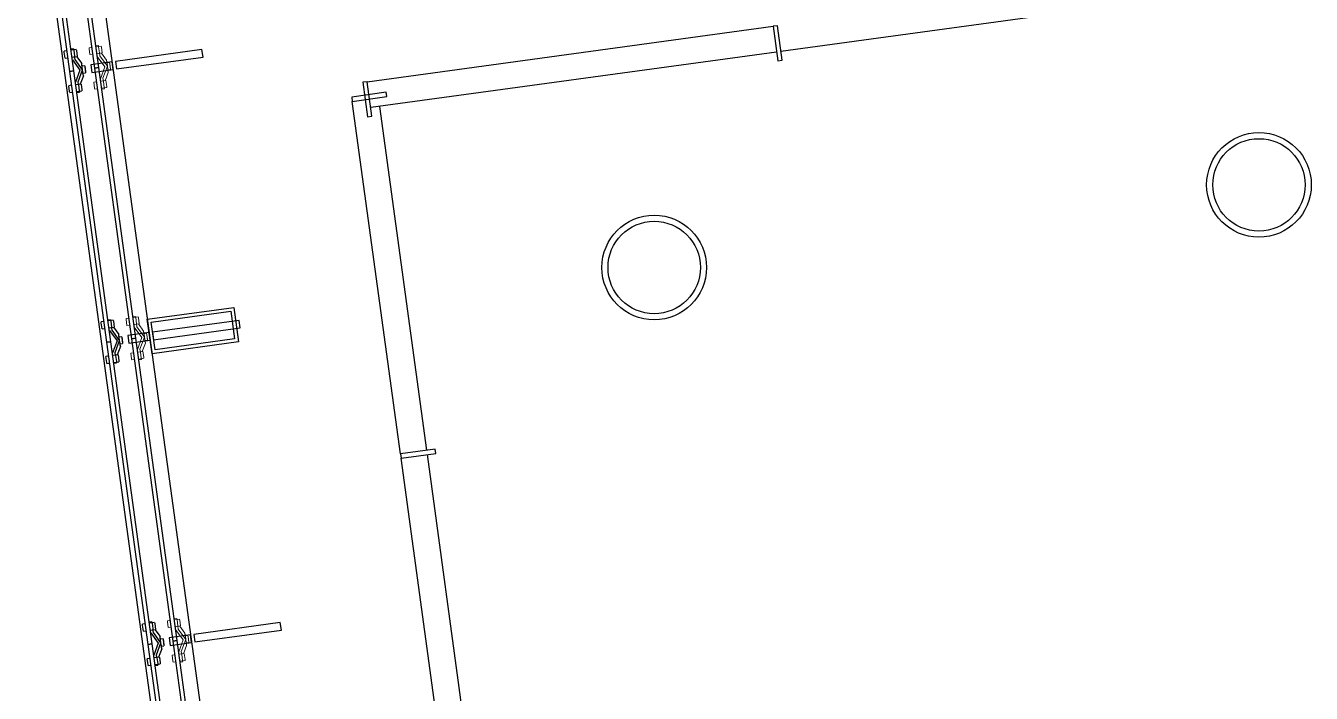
# Model space of a CAD drawing. Header units: millimetres. Extents: x -28081 to 11848482, y -6212777 to 128443.
# Drawn here: x -28081 to -20709, y 107013 to 110843 of the extents above; entities that cross this region are included whole.
import ezdxf

# ---------------------------------------------------------------- set-up
doc = ezdxf.new("R2010")
doc.units = ezdxf.units.MM
doc.header["$LTSCALE"] = 10
doc.layers.add('A—\\M+5C3C5\\M+5B4B0', color=135, linetype='Continuous')
doc.layers.add('A—\\M+5C7BD\\M+5CCE5', color=7, linetype='Continuous')

msp = doc.modelspace()

# ---------------------------------------------------------------- linework, layer by layer
at = {"layer": 'A—\\M+5C3C5\\M+5B4B0'}
for p, q in [((-28080.5, 112193.8, 0), (-25791.7, 95448.7, 0)), ((-27804.1, 110584.1), (-28014.9, 112126.6)), ((-27897.3, 112142.7), (-27686.5, 110600.1)), ((-27661.3, 110603.6), (-27872.2, 112146.1)), ((-28040.1, 112123.2), (-27829.3, 110580.6)), ((-27765.1, 111953.9, 0), (-25552.2, 95764.4, 0)), ((-22041, 110928.4), (-23750.1, 110694.8)), ((-26122.1, 110522), (-23795.2, 110840)), ((-27845.5, 110699.5), (-27860.4, 110697.5)), ((-27845.5, 110699.5), (-27860.4, 110697.5)), ((-27859.6, 110691.7), (-27860.4, 110697.5)), ((-27859.6, 110691.7), (-27860.4, 110697.5)), ((-27855, 110657.9), (-27859.6, 110691.7)), ((-27855, 110657.9), (-27859.6, 110691.7)), ((-27855, 110657.9), (-27840.1, 110659.9)), ((-27855, 110657.9), (-27840.1, 110659.9)), ((-27806.1, 110710), (-27821, 110707.9)), ((-27806.1, 110710), (-27821, 110707.9)), ((-27790.5, 110707), (-27820.3, 110703)), ((-27790.5, 110707), (-27820.3, 110703)), ((-27814.9, 110663.3), (-27785.1, 110667.4)), ((-27814.9, 110663.3), (-27785.1, 110667.4)), ((-27806.1, 110710), (-27805.1, 110702.7)), ((-27806.1, 110710), (-27805.1, 110702.7)), ((-27805.1, 110702.7), (-27800.3, 110667.7)), ((-27805.1, 110702.7), (-27800.3, 110667.7)), ((-27797.9, 110650.2), (-27800.3, 110667.7)), ((-27797.9, 110650.2), (-27800.3, 110667.7)), ((-27754.6, 110590.8), (-27797.9, 110650.2)), ((-27754.6, 110590.8), (-27797.9, 110650.2)), ((-27790.5, 110707), (-27789.7, 110701.2)), ((-27790.5, 110707), (-27789.7, 110701.2)), ((-27789.7, 110701.2), (-27785.1, 110667.4)), ((-27789.7, 110701.2), (-27785.1, 110667.4)), ((-27789.3, 110666.9), (-27759.3, 110625.9)), ((-27789.3, 110666.9), (-27759.3, 110625.9)), ((-23774.9, 110691.4), (-26101.8, 110373.4)), ((-27829.3, 110580.6), (-27804.1, 110584.1)), ((-27804.1, 110584.1), (-27829.3, 110580.6)), ((-27829.3, 110580.6), (-27616.9, 109027)), ((-27812.8, 110648.1), (-27769.4, 110588.8)), ((-27812.8, 110648.1), (-27769.4, 110588.8)), ((-27591.7, 109030.4), (-27804.1, 110584.1)), ((-27769.4, 110588.8), (-27795.3, 110520)), ((-27769.4, 110588.8), (-27795.3, 110520)), ((-27780.4, 110522.1), (-27754.6, 110590.8)), ((-27780.4, 110522.1), (-27754.6, 110590.8)), ((-27757.9, 110615.6), (-27761.9, 110615.1)), ((-27757.9, 110615.6), (-27761.9, 110615.1)), ((-27757.9, 110615.6), (-27761.9, 110615.1)), ((-27757.9, 110615.6), (-27761.9, 110615.1)), ((-27756.9, 110608.3), (-27759.3, 110625.9)), ((-27754.6, 110590.8), (-27759.3, 110625.9)), ((-27756.9, 110608.3), (-27759.3, 110625.9)), ((-27754.6, 110590.8), (-27759.3, 110625.9)), ((-27742.4, 110612.7), (-27757.3, 110610.6)), ((-27742.4, 110612.7), (-27757.3, 110610.6)), ((-27742.4, 110612.7), (-27757.3, 110610.6)), ((-27742.4, 110612.7), (-27757.3, 110610.6)), ((-27742.4, 110612.7), (-27757.3, 110610.6)), ((-27742.4, 110612.7), (-27757.3, 110610.6)), ((-27742.4, 110612.7), (-27757.3, 110610.6)), ((-27742.4, 110612.7), (-27757.3, 110610.6)), ((-27754.6, 110590.8), (-27756.9, 110608.3)), ((-27754.6, 110590.8), (-27756.9, 110608.3)), ((-27749.8, 110555.8), (-27754.6, 110590.8)), ((-27752.2, 110573.3), (-27754.6, 110590.8)), ((-27749.8, 110555.8), (-27754.6, 110590.8)), ((-27752.2, 110573.3), (-27754.6, 110590.8)), ((-27742.4, 110612.7), (-27741.6, 110606.9)), ((-27742.4, 110612.7), (-27737.8, 110578.8)), ((-27742.4, 110612.7), (-27737.8, 110578.8)), ((-27742.4, 110612.7), (-27741.6, 110606.9)), ((-27742.4, 110612.7), (-27741.6, 110606.9)), ((-27742.4, 110612.7), (-27737.8, 110578.8)), ((-27742.4, 110612.7), (-27737.8, 110578.8)), ((-27742.4, 110612.7), (-27741.6, 110606.9)), ((-27741.6, 110606.9), (-27737, 110573)), ((-27741.6, 110606.9), (-27737, 110573)), ((-27741.6, 110606.9), (-27737, 110573)), ((-27741.6, 110606.9), (-27737, 110573)), ((-27737.8, 110578.8), (-27737, 110573)), ((-27737.8, 110578.8), (-27737, 110573)), ((-27737.8, 110578.8), (-27737, 110573)), ((-27737.8, 110578.8), (-27737, 110573)), ((-27686.5, 110600.1), (-27661.3, 110603.6)), ((-27661.3, 110603.6), (-27686.5, 110600.1)), ((-27686.5, 110600.1), (-27474.1, 109046.5)), ((-27449, 109049.9), (-27661.3, 110603.6)), ((-27763.4, 110508.9), (-27793.3, 110504.8)), ((-27763.4, 110508.9), (-27793.3, 110504.8)), ((-27778, 110504.5), (-27780.4, 110522.1)), ((-27778, 110504.5), (-27780.4, 110522.1)), ((-27778, 110504.5), (-27773.2, 110469.5)), ((-27778, 110504.5), (-27773.2, 110469.5)), ((-27749.8, 110555.8), (-27767.6, 110508.3)), ((-27749.8, 110555.8), (-27767.6, 110508.3)), ((-27763.4, 110508.9), (-27758.8, 110475)), ((-27763.4, 110508.9), (-27758.8, 110475)), ((-27755.1, 110565.5), (-27751.2, 110566.1)), ((-27755.1, 110565.5), (-27751.2, 110566.1)), ((-27755.1, 110565.5), (-27751.2, 110566.1)), ((-27755.1, 110565.5), (-27751.2, 110566.1)), ((-27749.8, 110555.8), (-27752.2, 110573.3)), ((-27749.8, 110555.8), (-27752.2, 110573.3)), ((-27751.8, 110571), (-27737, 110573)), ((-27751.8, 110571), (-27737, 110573)), ((-27751.8, 110571), (-27737, 110573)), ((-27751.8, 110571), (-27737, 110573)), ((-27751.8, 110571), (-27737, 110573)), ((-27751.8, 110571), (-27737, 110573)), ((-27751.8, 110571), (-27737, 110573)), ((-27751.8, 110571), (-27737, 110573)), ((-26122.1, 110522), (-26146.9, 110518.6)), ((-26146.9, 110518.6), (-26119.8, 110320.4)), ((-26095.1, 110323.8), (-26122.1, 110522)), ((-27818.4, 110501.4), (-27833.3, 110499.3)), ((-27818.4, 110501.4), (-27833.3, 110499.3)), ((-27828.7, 110465.5), (-27833.3, 110499.3)), ((-27828.7, 110465.5), (-27833.3, 110499.3)), ((-27827.9, 110459.7), (-27828.7, 110465.5)), ((-27827.9, 110459.7), (-27828.7, 110465.5)), ((-27827.9, 110459.7), (-27813, 110461.7)), ((-27827.9, 110459.7), (-27813, 110461.7)), ((-27787.8, 110465.2), (-27758, 110469.2)), ((-27787.8, 110465.2), (-27758, 110469.2)), ((-27787.2, 110460.2), (-27772.2, 110462.3)), ((-27787.2, 110460.2), (-27772.2, 110462.3)), ((-27773.2, 110469.5), (-27772.2, 110462.3)), ((-27773.2, 110469.5), (-27772.2, 110462.3)), ((-27758.8, 110475), (-27758, 110469.2)), ((-27758.8, 110475), (-27758, 110469.2)), ((-25931.2, 108386.9), (-26207.7, 110409.4)), ((-26052.3, 110380.1), (-25782.6, 108407.2)), ((-26119.8, 110320.4), (-26095.1, 110323.8)), ((-27633.1, 109145.9), (-27648, 109143.8)), ((-27633.1, 109145.9), (-27648, 109143.8)), ((-27647.2, 109138), (-27648, 109143.8)), ((-27647.2, 109138), (-27648, 109143.8)), ((-27642.6, 109104.2), (-27647.2, 109138)), ((-27642.6, 109104.2), (-27647.2, 109138)), ((-27642.6, 109104.2), (-27627.7, 109106.2)), ((-27642.6, 109104.2), (-27627.7, 109106.2)), ((-27593.7, 109156.3), (-27608.7, 109154.3)), ((-27593.7, 109156.3), (-27608.7, 109154.3)), ((-27578.2, 109153.4), (-27608, 109149.3)), ((-27578.2, 109153.4), (-27608, 109149.3)), ((-27602.6, 109109.7), (-27572.7, 109113.8)), ((-27602.6, 109109.7), (-27572.7, 109113.8)), ((-27593.7, 109156.3), (-27592.7, 109149.1)), ((-27593.7, 109156.3), (-27592.7, 109149.1)), ((-27592.7, 109149.1), (-27587.9, 109114)), ((-27592.7, 109149.1), (-27587.9, 109114)), ((-27585.5, 109096.5), (-27587.9, 109114)), ((-27585.5, 109096.5), (-27587.9, 109114)), ((-27578.2, 109153.4), (-27577.4, 109147.6)), ((-27578.2, 109153.4), (-27577.4, 109147.6)), ((-27577.4, 109147.6), (-27572.7, 109113.8)), ((-27577.4, 109147.6), (-27572.7, 109113.8)), ((-27576.9, 109113.2), (-27547, 109072.2)), ((-27576.9, 109113.2), (-27547, 109072.2)), ((-27616.9, 109027), (-27591.7, 109030.4)), ((-27591.7, 109030.4), (-27616.9, 109027)), ((-27600.5, 109094.5), (-27557, 109035.2)), ((-27600.5, 109094.5), (-27557, 109035.2)), ((-27354.7, 107296.5), (-27591.7, 109030.4)), ((-27542.2, 109037.2), (-27585.5, 109096.5)), ((-27542.2, 109037.2), (-27585.5, 109096.5)), ((-27557, 109035.2), (-27583, 108966.4)), ((-27557, 109035.2), (-27583, 108966.4)), ((-27568, 108968.4), (-27542.2, 109037.2)), ((-27568, 108968.4), (-27542.2, 109037.2)), ((-27545.6, 109062), (-27549.5, 109061.4)), ((-27545.6, 109062), (-27549.5, 109061.4)), ((-27545.6, 109062), (-27549.5, 109061.4)), ((-27545.6, 109062), (-27549.5, 109061.4)), ((-27544.6, 109054.7), (-27547, 109072.2)), ((-27542.2, 109037.2), (-27547, 109072.2)), ((-27544.6, 109054.7), (-27547, 109072.2)), ((-27542.2, 109037.2), (-27547, 109072.2)), ((-27530, 109059), (-27544.9, 109057)), ((-27530, 109059), (-27544.9, 109057)), ((-27530, 109059), (-27544.9, 109057)), ((-27530, 109059), (-27544.9, 109057)), ((-27530, 109059), (-27544.9, 109057)), ((-27530, 109059), (-27544.9, 109057)), ((-27530, 109059), (-27544.9, 109057)), ((-27530, 109059), (-27544.9, 109057)), ((-27542.2, 109037.2), (-27544.6, 109054.7)), ((-27542.2, 109037.2), (-27544.6, 109054.7)), ((-27537.4, 109002.2), (-27542.2, 109037.2)), ((-27539.8, 109019.7), (-27542.2, 109037.2)), ((-27537.4, 109002.2), (-27542.2, 109037.2)), ((-27539.8, 109019.7), (-27542.2, 109037.2)), ((-27530, 109059), (-27529.2, 109053.2)), ((-27530, 109059), (-27525.4, 109025.2)), ((-27530, 109059), (-27525.4, 109025.2)), ((-27530, 109059), (-27529.2, 109053.2)), ((-27530, 109059), (-27529.2, 109053.2)), ((-27530, 109059), (-27525.4, 109025.2)), ((-27530, 109059), (-27525.4, 109025.2)), ((-27530, 109059), (-27529.2, 109053.2)), ((-27529.2, 109053.2), (-27524.6, 109019.4)), ((-27529.2, 109053.2), (-27524.6, 109019.4)), ((-27529.2, 109053.2), (-27524.6, 109019.4)), ((-27529.2, 109053.2), (-27524.6, 109019.4)), ((-27474.1, 109046.5), (-27449, 109049.9)), ((-27449, 109049.9), (-27474.1, 109046.5)), ((-27449, 109049.9), (-27474.1, 109046.5)), ((-27474.1, 109046.5), (-27237.1, 107312.6)), ((-27474.1, 109046.5), (-27237.1, 107312.6)), ((-27212, 107316.1), (-27449, 109049.9)), ((-27212, 107316.1), (-27449, 109049.9)), ((-27616.9, 109027), (-27379.9, 107293.1)), ((-27551.1, 108955.2), (-27580.9, 108951.2)), ((-27551.1, 108955.2), (-27580.9, 108951.2)), ((-27565.6, 108950.9), (-27568, 108968.4)), ((-27565.6, 108950.9), (-27568, 108968.4)), ((-27537.4, 109002.2), (-27555.2, 108954.6)), ((-27537.4, 109002.2), (-27555.2, 108954.6)), ((-27551.1, 108955.2), (-27546.4, 108921.4)), ((-27551.1, 108955.2), (-27546.4, 108921.4)), ((-27542.8, 109011.9), (-27538.8, 109012.4)), ((-27542.8, 109011.9), (-27538.8, 109012.4)), ((-27542.8, 109011.9), (-27538.8, 109012.4)), ((-27542.8, 109011.9), (-27538.8, 109012.4)), ((-27537.4, 109002.2), (-27539.8, 109019.7)), ((-27537.4, 109002.2), (-27539.8, 109019.7)), ((-27539.5, 109017.4), (-27524.6, 109019.4)), ((-27539.5, 109017.4), (-27524.6, 109019.4)), ((-27539.5, 109017.4), (-27524.6, 109019.4)), ((-27539.5, 109017.4), (-27524.6, 109019.4)), ((-27539.5, 109017.4), (-27524.6, 109019.4)), ((-27539.5, 109017.4), (-27524.6, 109019.4)), ((-27539.5, 109017.4), (-27524.6, 109019.4)), ((-27539.5, 109017.4), (-27524.6, 109019.4)), ((-27525.4, 109025.2), (-27524.6, 109019.4)), ((-27525.4, 109025.2), (-27524.6, 109019.4)), ((-27525.4, 109025.2), (-27524.6, 109019.4)), ((-27525.4, 109025.2), (-27524.6, 109019.4)), ((-27606.1, 108947.7), (-27620.9, 108945.7)), ((-27606.1, 108947.7), (-27620.9, 108945.7)), ((-27616.3, 108911.9), (-27620.9, 108945.7)), ((-27616.3, 108911.9), (-27620.9, 108945.7)), ((-27615.5, 108906.1), (-27616.3, 108911.9)), ((-27615.5, 108906.1), (-27616.3, 108911.9)), ((-27615.5, 108906.1), (-27600.6, 108908.1)), ((-27615.5, 108906.1), (-27600.6, 108908.1)), ((-27575.5, 108911.5), (-27545.7, 108915.6)), ((-27575.5, 108911.5), (-27545.7, 108915.6)), ((-27574.8, 108906.6), (-27559.8, 108908.6)), ((-27574.8, 108906.6), (-27559.8, 108908.6)), ((-27565.6, 108950.9), (-27560.8, 108915.9)), ((-27565.6, 108950.9), (-27560.8, 108915.9)), ((-27560.8, 108915.9), (-27559.8, 108908.6)), ((-27560.8, 108915.9), (-27559.8, 108908.6)), ((-27546.4, 108921.4), (-27545.7, 108915.6)), ((-27546.4, 108921.4), (-27545.7, 108915.6)), ((-25779.2, 108382.4), (-25545.6, 106673.3)), ((-25694.2, 106653), (-25927.8, 108362.1)), ((-27396.1, 107412), (-27411, 107410)), ((-27396.1, 107412), (-27411, 107410)), ((-27410.2, 107404.2), (-27411, 107410)), ((-27410.2, 107404.2), (-27411, 107410)), ((-27356.7, 107422.4), (-27371.7, 107420.4)), ((-27356.7, 107422.4), (-27371.7, 107420.4)), ((-27341.2, 107419.5), (-27371, 107415.4)), ((-27341.2, 107419.5), (-27371, 107415.4)), ((-27356.7, 107422.4), (-27355.7, 107415.2)), ((-27356.7, 107422.4), (-27355.7, 107415.2)), ((-27355.7, 107415.2), (-27351.6, 107385.3)), ((-27355.7, 107415.2), (-27351.6, 107385.3)), ((-27341.2, 107419.5), (-27340.4, 107413.7)), ((-27341.2, 107419.5), (-27340.4, 107413.7)), ((-27340.4, 107413.7), (-27335.7, 107379.9)), ((-27340.4, 107413.7), (-27335.7, 107379.9)), ((-27405.6, 107370.3), (-27410.2, 107404.2)), ((-27405.6, 107370.3), (-27410.2, 107404.2)), ((-27405.6, 107370.3), (-27390.7, 107372.4)), ((-27405.6, 107370.3), (-27390.7, 107372.4)), ((-27365.6, 107375.8), (-27335.7, 107379.9)), ((-27365.6, 107375.8), (-27335.7, 107379.9)), ((-27363.5, 107360.6), (-27320.1, 107301.3)), ((-27363.5, 107360.6), (-27320.1, 107301.3)), ((-27351.6, 107385.3), (-27350.9, 107380.1)), ((-27351.6, 107385.3), (-27350.9, 107380.1)), ((-27348.5, 107362.6), (-27350.9, 107380.1)), ((-27348.5, 107362.6), (-27350.9, 107380.1)), ((-27305.2, 107303.3), (-27348.5, 107362.6)), ((-27305.2, 107303.3), (-27348.5, 107362.6)), ((-27339.9, 107379.3), (-27310, 107338.3)), ((-27339.9, 107379.3), (-27310, 107338.3)), ((-27307.6, 107320.8), (-27310, 107338.3)), ((-27305.2, 107303.3), (-27310, 107338.3)), ((-27307.6, 107320.8), (-27310, 107338.3)), ((-27305.2, 107303.3), (-27310, 107338.3)), ((-27379.9, 107293.1), (-27354.7, 107296.5)), ((-27354.7, 107296.5), (-27379.9, 107293.1)), ((-27379.9, 107293.1), (-27142.9, 105559.2)), ((-27117.7, 105562.7), (-27354.7, 107296.5)), ((-27320.1, 107301.3), (-27346, 107232.5)), ((-27320.1, 107301.3), (-27346, 107232.5)), ((-27331, 107234.5), (-27305.2, 107303.3)), ((-27331, 107234.5), (-27305.2, 107303.3)), ((-27300.4, 107268.3), (-27318.3, 107220.7)), ((-27300.4, 107268.3), (-27318.3, 107220.7)), ((-27308.6, 107328.1), (-27312.5, 107327.5)), ((-27308.6, 107328.1), (-27312.5, 107327.5)), ((-27308.6, 107328.1), (-27312.5, 107327.5)), ((-27308.6, 107328.1), (-27312.5, 107327.5)), ((-27293, 107325.2), (-27307.9, 107323.1)), ((-27293, 107325.2), (-27307.9, 107323.1)), ((-27293, 107325.2), (-27307.9, 107323.1)), ((-27293, 107325.2), (-27307.9, 107323.1)), ((-27293, 107325.2), (-27307.9, 107323.1)), ((-27293, 107325.2), (-27307.9, 107323.1)), ((-27293, 107325.2), (-27307.9, 107323.1)), ((-27293, 107325.2), (-27307.9, 107323.1)), ((-27305.2, 107303.3), (-27307.6, 107320.8)), ((-27305.2, 107303.3), (-27307.6, 107320.8)), ((-27305.8, 107278), (-27301.8, 107278.5)), ((-27305.8, 107278), (-27301.8, 107278.5)), ((-27305.8, 107278), (-27301.8, 107278.5)), ((-27305.8, 107278), (-27301.8, 107278.5)), ((-27300.4, 107268.3), (-27305.2, 107303.3)), ((-27302.8, 107285.8), (-27305.2, 107303.3)), ((-27300.4, 107268.3), (-27305.2, 107303.3)), ((-27302.8, 107285.8), (-27305.2, 107303.3)), ((-27300.4, 107268.3), (-27302.8, 107285.8)), ((-27300.4, 107268.3), (-27302.8, 107285.8)), ((-27302.5, 107283.5), (-27287.6, 107285.5)), ((-27302.5, 107283.5), (-27287.6, 107285.5)), ((-27302.5, 107283.5), (-27287.6, 107285.5)), ((-27302.5, 107283.5), (-27287.6, 107285.5)), ((-27302.5, 107283.5), (-27287.6, 107285.5)), ((-27302.5, 107283.5), (-27287.6, 107285.5)), ((-27302.5, 107283.5), (-27287.6, 107285.5)), ((-27302.5, 107283.5), (-27287.6, 107285.5)), ((-27293, 107325.2), (-27292.2, 107319.4)), ((-27293, 107325.2), (-27288.4, 107291.3)), ((-27293, 107325.2), (-27288.4, 107291.3)), ((-27293, 107325.2), (-27292.2, 107319.4)), ((-27293, 107325.2), (-27292.2, 107319.4)), ((-27293, 107325.2), (-27288.4, 107291.3)), ((-27293, 107325.2), (-27288.4, 107291.3)), ((-27293, 107325.2), (-27292.2, 107319.4)), ((-27292.2, 107319.4), (-27287.6, 107285.5)), ((-27292.2, 107319.4), (-27287.6, 107285.5)), ((-27292.2, 107319.4), (-27287.6, 107285.5)), ((-27292.2, 107319.4), (-27287.6, 107285.5)), ((-27288.4, 107291.3), (-27287.6, 107285.5)), ((-27288.4, 107291.3), (-27287.6, 107285.5)), ((-27288.4, 107291.3), (-27287.6, 107285.5)), ((-27288.4, 107291.3), (-27287.6, 107285.5)), ((-27237.1, 107312.6), (-27212, 107316.1)), ((-27212, 107316.1), (-27237.1, 107312.6)), ((-27237.1, 107312.6), (-27212, 107316.1)), ((-27237.1, 107312.6), (-27000.1, 105578.7)), ((-26975, 105582.2), (-27212, 107316.1)), ((-27369.1, 107213.8), (-27383.9, 107211.8)), ((-27369.1, 107213.8), (-27383.9, 107211.8)), ((-27379.3, 107178), (-27383.9, 107211.8)), ((-27379.3, 107178), (-27383.9, 107211.8)), ((-27314.1, 107221.4), (-27343.9, 107217.3)), ((-27314.1, 107221.4), (-27343.9, 107217.3)), ((-27328.6, 107217), (-27331, 107234.5)), ((-27328.6, 107217), (-27331, 107234.5)), ((-27328.6, 107217), (-27323.8, 107182)), ((-27328.6, 107217), (-27323.8, 107182)), ((-27314.1, 107221.4), (-27309.4, 107187.5)), ((-27314.1, 107221.4), (-27309.4, 107187.5)), ((-27309.4, 107187.5), (-27308.7, 107181.7)), ((-27309.4, 107187.5), (-27308.7, 107181.7)), ((-27378.5, 107172.2), (-27379.3, 107178)), ((-27378.5, 107172.2), (-27379.3, 107178)), ((-27378.5, 107172.2), (-27363.6, 107174.2)), ((-27378.5, 107172.2), (-27363.6, 107174.2)), ((-27338.5, 107177.6), (-27308.7, 107181.7)), ((-27338.5, 107177.6), (-27308.7, 107181.7)), ((-27337.8, 107172.7), (-27322.8, 107174.7)), ((-27337.8, 107172.7), (-27322.8, 107174.7)), ((-27323.8, 107182), (-27322.8, 107174.7)), ((-27323.8, 107182), (-27322.8, 107174.7))]:
    msp.add_line(p, q, dxfattribs=at)
at = {"layer": 'A—\\M+5C3C5\\M+5B4B0', "extrusion": (0, 0, -1)}
for p, q in [((-23770.5, 110843.4), (-23795.2, 110840)), ((-23795.2, 110840), (-23768.1, 110641.9)), ((-23743.4, 110645.3), (-23770.5, 110843.4)), ((-27069.8, 110706.6), (-27565.2, 110638.9)), ((-27069.8, 110706.6), (-27565.2, 110638.9)), ((-27559.3, 110595.3), (-27063.9, 110663)), ((-27559.3, 110595.3), (-27063.9, 110663)), ((-27063.9, 110663), (-27069.8, 110706.6)), ((-27063.9, 110663), (-27069.8, 110706.6)), ((-27585, 110636.2, 0), (-27708, 110619.4, 0)), ((-27708, 110619.4, 0), (-27702, 110575.8, 0)), ((-27702, 110575.8, 0), (-27579.1, 110592.6, 0)), ((-27579.1, 110592.6, 0), (-27585, 110636.2, 0)), ((-27565.2, 110638.9), (-27559.3, 110595.3)), ((-27565.2, 110638.9), (-27559.3, 110595.3)), ((-23768.1, 110641.9), (-23743.4, 110645.3)), ((-26012.9, 110461.2), (-26211.1, 110434.1)), ((-26211.1, 110434.1), (-26207.7, 110409.4)), ((-26207.7, 110409.4), (-26009.5, 110436.5)), ((-26009.5, 110436.5), (-26012.9, 110461.2)), ((-26857.5, 109153), (-27352.9, 109085.3)), ((-26857.5, 109153), (-27352.9, 109085.3)), ((-27346.9, 109041.7), (-26851.5, 109109.4)), ((-27346.9, 109041.7), (-26851.5, 109109.4)), ((-26851.5, 109109.4), (-26857.5, 109153)), ((-26851.5, 109109.4), (-26857.5, 109153)), ((-27352.9, 109085.3), (-27346.9, 109041.7)), ((-27352.9, 109085.3), (-27346.9, 109041.7)), ((-25733.1, 108413.9), (-25931.2, 108386.9)), ((-25931.2, 108386.9), (-25927.8, 108362.1)), ((-25927.8, 108362.1), (-25729.7, 108389.2)), ((-25729.7, 108389.2), (-25733.1, 108413.9)), ((-26620.5, 107419.1), (-27115.9, 107351.4)), ((-26620.5, 107419.1), (-27115.9, 107351.4)), ((-26614.5, 107375.5), (-26620.5, 107419.1)), ((-26614.5, 107375.5), (-26620.5, 107419.1)), ((-27135.7, 107348.7, 0), (-27258.6, 107331.9, 0)), ((-27129.7, 107305.1, 0), (-27135.7, 107348.7, 0)), ((-27115.9, 107351.4), (-27109.9, 107307.8)), ((-27115.9, 107351.4), (-27109.9, 107307.8)), ((-27109.9, 107307.8), (-26614.5, 107375.5)), ((-27109.9, 107307.8), (-26614.5, 107375.5)), ((-27258.6, 107331.9, 0), (-27252.7, 107288.3, 0)), ((-27252.7, 107288.3, 0), (-27129.7, 107305.1, 0))]:
    msp.add_line(p, q, dxfattribs=at)
at = {"layer": 'A—\\M+5C3C5\\M+5B4B0', "color": 8, "lineweight": 9}
for p, q in [((-27663.3, 110729.5), (-27678.2, 110727.4)), ((-27663.3, 110729.5), (-27678.2, 110727.4)), ((-27647.7, 110726.5), (-27677.6, 110722.5)), ((-27647.7, 110726.5), (-27677.6, 110722.5)), ((-27663.3, 110729.5), (-27662.3, 110722.2)), ((-27663.3, 110729.5), (-27662.3, 110722.2)), ((-27647.7, 110726.5), (-27646.9, 110720.7)), ((-27647.7, 110726.5), (-27646.9, 110720.7)), ((-27702.7, 110719), (-27717.6, 110717)), ((-27702.7, 110719), (-27717.6, 110717)), ((-27716.8, 110711.2), (-27717.6, 110717)), ((-27716.8, 110711.2), (-27717.6, 110717)), ((-27712.2, 110677.4), (-27716.8, 110711.2)), ((-27712.2, 110677.4), (-27716.8, 110711.2)), ((-27712.2, 110677.4), (-27697.3, 110679.4)), ((-27712.2, 110677.4), (-27697.3, 110679.4)), ((-27672.1, 110682.8), (-27642.3, 110686.9)), ((-27672.1, 110682.8), (-27642.3, 110686.9)), ((-27670.1, 110667.6), (-27626.6, 110608.3)), ((-27670.1, 110667.6), (-27626.6, 110608.3)), ((-27662.3, 110722.2), (-27657.5, 110687.2)), ((-27662.3, 110722.2), (-27657.5, 110687.2)), ((-27655.1, 110669.7), (-27657.5, 110687.2)), ((-27655.1, 110669.7), (-27657.5, 110687.2)), ((-27611.8, 110610.3), (-27655.1, 110669.7)), ((-27611.8, 110610.3), (-27655.1, 110669.7)), ((-27646.9, 110720.7), (-27642.3, 110686.9)), ((-27646.9, 110720.7), (-27642.3, 110686.9)), ((-27646.5, 110686.4), (-27616.6, 110645.4)), ((-27646.5, 110686.4), (-27616.6, 110645.4)), ((-27626.6, 110608.3), (-27652.6, 110539.5)), ((-27626.6, 110608.3), (-27652.6, 110539.5)), ((-27637.6, 110541.6), (-27611.8, 110610.3)), ((-27637.6, 110541.6), (-27611.8, 110610.3)), ((-27615.2, 110635.1), (-27619.1, 110634.6)), ((-27615.2, 110635.1), (-27619.1, 110634.6)), ((-27615.2, 110635.1), (-27619.1, 110634.6)), ((-27615.2, 110635.1), (-27619.1, 110634.6)), ((-27614.2, 110627.9), (-27616.6, 110645.4)), ((-27611.8, 110610.3), (-27616.6, 110645.4)), ((-27614.2, 110627.9), (-27616.6, 110645.4)), ((-27611.8, 110610.3), (-27616.6, 110645.4)), ((-27599.6, 110632.2), (-27614.5, 110630.2)), ((-27599.6, 110632.2), (-27614.5, 110630.2)), ((-27599.6, 110632.2), (-27614.5, 110630.2)), ((-27599.6, 110632.2), (-27614.5, 110630.2)), ((-27599.6, 110632.2), (-27614.5, 110630.2)), ((-27599.6, 110632.2), (-27614.5, 110630.2)), ((-27599.6, 110632.2), (-27614.5, 110630.2)), ((-27599.6, 110632.2), (-27614.5, 110630.2)), ((-27611.8, 110610.3), (-27614.2, 110627.9)), ((-27611.8, 110610.3), (-27614.2, 110627.9)), ((-27612.4, 110585), (-27608.4, 110585.6)), ((-27612.4, 110585), (-27608.4, 110585.6)), ((-27612.4, 110585), (-27608.4, 110585.6)), ((-27612.4, 110585), (-27608.4, 110585.6)), ((-27607, 110575.3), (-27611.8, 110610.3)), ((-27609.4, 110592.8), (-27611.8, 110610.3)), ((-27607, 110575.3), (-27611.8, 110610.3)), ((-27609.4, 110592.8), (-27611.8, 110610.3)), ((-27607, 110575.3), (-27609.4, 110592.8)), ((-27607, 110575.3), (-27609.4, 110592.8)), ((-27609.1, 110590.5), (-27594.2, 110592.6)), ((-27609.1, 110590.5), (-27594.2, 110592.6)), ((-27609.1, 110590.5), (-27594.2, 110592.6)), ((-27609.1, 110590.5), (-27594.2, 110592.6)), ((-27609.1, 110590.5), (-27594.2, 110592.6)), ((-27609.1, 110590.5), (-27594.2, 110592.6)), ((-27609.1, 110590.5), (-27594.2, 110592.6)), ((-27609.1, 110590.5), (-27594.2, 110592.6)), ((-27599.6, 110632.2), (-27598.8, 110626.4)), ((-27599.6, 110632.2), (-27595, 110598.4)), ((-27599.6, 110632.2), (-27595, 110598.4)), ((-27599.6, 110632.2), (-27598.8, 110626.4)), ((-27599.6, 110632.2), (-27598.8, 110626.4)), ((-27599.6, 110632.2), (-27595, 110598.4)), ((-27599.6, 110632.2), (-27595, 110598.4)), ((-27599.6, 110632.2), (-27598.8, 110626.4)), ((-27598.8, 110626.4), (-27594.2, 110592.6)), ((-27598.8, 110626.4), (-27594.2, 110592.6)), ((-27598.8, 110626.4), (-27594.2, 110592.6)), ((-27598.8, 110626.4), (-27594.2, 110592.6)), ((-27595, 110598.4), (-27594.2, 110592.6)), ((-27595, 110598.4), (-27594.2, 110592.6)), ((-27595, 110598.4), (-27594.2, 110592.6)), ((-27595, 110598.4), (-27594.2, 110592.6)), ((-27675.6, 110520.9), (-27690.5, 110518.8)), ((-27675.6, 110520.9), (-27690.5, 110518.8)), ((-27685.9, 110485), (-27690.5, 110518.8)), ((-27685.9, 110485), (-27690.5, 110518.8)), ((-27620.7, 110528.4), (-27650.5, 110524.3)), ((-27620.7, 110528.4), (-27650.5, 110524.3)), ((-27635.2, 110524.1), (-27637.6, 110541.6)), ((-27635.2, 110524.1), (-27637.6, 110541.6)), ((-27635.2, 110524.1), (-27630.4, 110489)), ((-27635.2, 110524.1), (-27630.4, 110489)), ((-27607, 110575.3), (-27624.8, 110527.8)), ((-27607, 110575.3), (-27624.8, 110527.8)), ((-27620.7, 110528.4), (-27616, 110494.6)), ((-27620.7, 110528.4), (-27616, 110494.6)), ((-27685.1, 110479.2), (-27685.9, 110485)), ((-27685.1, 110479.2), (-27685.9, 110485)), ((-27685.1, 110479.2), (-27670.2, 110481.2)), ((-27685.1, 110479.2), (-27670.2, 110481.2)), ((-27645.1, 110484.7), (-27615.2, 110488.8)), ((-27645.1, 110484.7), (-27615.2, 110488.8)), ((-27644.4, 110479.7), (-27629.4, 110481.8)), ((-27644.4, 110479.7), (-27629.4, 110481.8)), ((-27630.4, 110489), (-27629.4, 110481.8)), ((-27630.4, 110489), (-27629.4, 110481.8)), ((-27616, 110494.6), (-27615.2, 110488.8)), ((-27616, 110494.6), (-27615.2, 110488.8)), ((-27450.9, 109175.8), (-27465.9, 109173.8)), ((-27450.9, 109175.8), (-27465.9, 109173.8)), ((-27450.9, 109175.8), (-27465.9, 109173.8)), ((-27450.9, 109175.8), (-27449.9, 109168.6)), ((-27450.9, 109175.8), (-27449.9, 109168.6)), ((-27450.9, 109175.8), (-27449.9, 109168.6)), ((-27490.4, 109165.4), (-27505.2, 109163.4)), ((-27490.4, 109165.4), (-27505.2, 109163.4)), ((-27490.4, 109165.4), (-27505.2, 109163.4)), ((-27504.4, 109157.6), (-27505.2, 109163.4)), ((-27504.4, 109157.6), (-27505.2, 109163.4)), ((-27504.4, 109157.6), (-27505.2, 109163.4)), ((-27499.8, 109123.7), (-27504.4, 109157.6)), ((-27499.8, 109123.7), (-27504.4, 109157.6)), ((-27499.8, 109123.7), (-27504.4, 109157.6)), ((-27499.8, 109123.7), (-27485, 109125.8)), ((-27499.8, 109123.7), (-27485, 109125.8)), ((-27499.8, 109123.7), (-27485, 109125.8)), ((-27435.4, 109172.9), (-27465.2, 109168.8)), ((-27435.4, 109172.9), (-27465.2, 109168.8)), ((-27435.4, 109172.9), (-27465.2, 109168.8)), ((-27459.8, 109129.2), (-27430, 109133.3)), ((-27459.8, 109129.2), (-27430, 109133.3)), ((-27459.8, 109129.2), (-27430, 109133.3)), ((-27457.7, 109114), (-27414.3, 109054.7)), ((-27457.7, 109114), (-27414.3, 109054.7)), ((-27457.7, 109114), (-27414.3, 109054.7)), ((-27449.9, 109168.6), (-27445.1, 109133.5)), ((-27449.9, 109168.6), (-27445.1, 109133.5)), ((-27449.9, 109168.6), (-27445.1, 109133.5)), ((-27442.7, 109116), (-27445.1, 109133.5)), ((-27442.7, 109116), (-27445.1, 109133.5)), ((-27442.7, 109116), (-27445.1, 109133.5)), ((-27399.4, 109056.7), (-27442.7, 109116)), ((-27399.4, 109056.7), (-27442.7, 109116)), ((-27399.4, 109056.7), (-27442.7, 109116)), ((-27435.4, 109172.9), (-27434.6, 109167.1)), ((-27435.4, 109172.9), (-27434.6, 109167.1)), ((-27435.4, 109172.9), (-27434.6, 109167.1)), ((-27434.6, 109167.1), (-27430, 109133.3)), ((-27434.6, 109167.1), (-27430, 109133.3)), ((-27434.6, 109167.1), (-27430, 109133.3)), ((-27434.2, 109132.7), (-27404.2, 109091.7)), ((-27434.2, 109132.7), (-27404.2, 109091.7)), ((-27434.2, 109132.7), (-27404.2, 109091.7)), ((-27414.3, 109054.7), (-27440.2, 108985.9)), ((-27414.3, 109054.7), (-27440.2, 108985.9)), ((-27414.3, 109054.7), (-27440.2, 108985.9)), ((-27425.2, 108987.9), (-27399.4, 109056.7)), ((-27425.2, 108987.9), (-27399.4, 109056.7)), ((-27425.2, 108987.9), (-27399.4, 109056.7)), ((-27402.8, 109081.5), (-27406.8, 109080.9)), ((-27402.8, 109081.5), (-27406.8, 109080.9)), ((-27402.8, 109081.5), (-27406.8, 109080.9)), ((-27402.8, 109081.5), (-27406.8, 109080.9)), ((-27402.8, 109081.5), (-27406.8, 109080.9)), ((-27402.8, 109081.5), (-27406.8, 109080.9)), ((-27401.8, 109074.2), (-27404.2, 109091.7)), ((-27399.4, 109056.7), (-27404.2, 109091.7)), ((-27401.8, 109074.2), (-27404.2, 109091.7)), ((-27399.4, 109056.7), (-27404.2, 109091.7)), ((-27401.8, 109074.2), (-27404.2, 109091.7)), ((-27399.4, 109056.7), (-27404.2, 109091.7)), ((-27387.3, 109078.5), (-27402.1, 109076.5)), ((-27387.3, 109078.5), (-27402.1, 109076.5)), ((-27387.3, 109078.5), (-27402.1, 109076.5)), ((-27387.3, 109078.5), (-27402.1, 109076.5)), ((-27387.3, 109078.5), (-27402.1, 109076.5)), ((-27387.3, 109078.5), (-27402.1, 109076.5)), ((-27387.3, 109078.5), (-27402.1, 109076.5)), ((-27387.3, 109078.5), (-27402.1, 109076.5)), ((-27387.3, 109078.5), (-27402.1, 109076.5)), ((-27387.3, 109078.5), (-27402.1, 109076.5)), ((-27387.3, 109078.5), (-27402.1, 109076.5)), ((-27387.3, 109078.5), (-27402.1, 109076.5)), ((-27399.4, 109056.7), (-27401.8, 109074.2)), ((-27399.4, 109056.7), (-27401.8, 109074.2)), ((-27399.4, 109056.7), (-27401.8, 109074.2)), ((-27400, 109031.4), (-27396, 109031.9)), ((-27400, 109031.4), (-27396, 109031.9)), ((-27400, 109031.4), (-27396, 109031.9)), ((-27400, 109031.4), (-27396, 109031.9)), ((-27400, 109031.4), (-27396, 109031.9)), ((-27400, 109031.4), (-27396, 109031.9)), ((-27394.6, 109021.7), (-27399.4, 109056.7)), ((-27397, 109039.2), (-27399.4, 109056.7)), ((-27394.6, 109021.7), (-27399.4, 109056.7)), ((-27397, 109039.2), (-27399.4, 109056.7)), ((-27394.6, 109021.7), (-27399.4, 109056.7)), ((-27397, 109039.2), (-27399.4, 109056.7)), ((-27394.6, 109021.7), (-27397, 109039.2)), ((-27394.6, 109021.7), (-27397, 109039.2)), ((-27394.6, 109021.7), (-27397, 109039.2)), ((-27396.7, 109036.9), (-27381.8, 109038.9)), ((-27396.7, 109036.9), (-27381.8, 109038.9)), ((-27396.7, 109036.9), (-27381.8, 109038.9)), ((-27396.7, 109036.9), (-27381.8, 109038.9)), ((-27396.7, 109036.9), (-27381.8, 109038.9)), ((-27396.7, 109036.9), (-27381.8, 109038.9)), ((-27396.7, 109036.9), (-27381.8, 109038.9)), ((-27396.7, 109036.9), (-27381.8, 109038.9)), ((-27396.7, 109036.9), (-27381.8, 109038.9)), ((-27396.7, 109036.9), (-27381.8, 109038.9)), ((-27396.7, 109036.9), (-27381.8, 109038.9)), ((-27396.7, 109036.9), (-27381.8, 109038.9)), ((-27387.3, 109078.5), (-27386.5, 109072.7)), ((-27387.3, 109078.5), (-27382.6, 109044.7)), ((-27387.3, 109078.5), (-27382.6, 109044.7)), ((-27387.3, 109078.5), (-27386.5, 109072.7)), ((-27387.3, 109078.5), (-27386.5, 109072.7)), ((-27387.3, 109078.5), (-27382.6, 109044.7)), ((-27387.3, 109078.5), (-27382.6, 109044.7)), ((-27387.3, 109078.5), (-27386.5, 109072.7)), ((-27387.3, 109078.5), (-27386.5, 109072.7)), ((-27387.3, 109078.5), (-27382.6, 109044.7)), ((-27387.3, 109078.5), (-27382.6, 109044.7)), ((-27387.3, 109078.5), (-27386.5, 109072.7)), ((-27386.5, 109072.7), (-27381.8, 109038.9)), ((-27386.5, 109072.7), (-27381.8, 109038.9)), ((-27386.5, 109072.7), (-27381.8, 109038.9)), ((-27386.5, 109072.7), (-27381.8, 109038.9)), ((-27386.5, 109072.7), (-27381.8, 109038.9)), ((-27386.5, 109072.7), (-27381.8, 109038.9)), ((-27382.6, 109044.7), (-27381.8, 109038.9)), ((-27382.6, 109044.7), (-27381.8, 109038.9)), ((-27382.6, 109044.7), (-27381.8, 109038.9)), ((-27382.6, 109044.7), (-27381.8, 109038.9)), ((-27382.6, 109044.7), (-27381.8, 109038.9)), ((-27382.6, 109044.7), (-27381.8, 109038.9)), ((-27463.3, 108967.2), (-27478.1, 108965.2)), ((-27463.3, 108967.2), (-27478.1, 108965.2)), ((-27463.3, 108967.2), (-27478.1, 108965.2)), ((-27473.5, 108931.4), (-27478.1, 108965.2)), ((-27473.5, 108931.4), (-27478.1, 108965.2)), ((-27473.5, 108931.4), (-27478.1, 108965.2)), ((-27408.3, 108974.7), (-27438.1, 108970.7)), ((-27408.3, 108974.7), (-27438.1, 108970.7)), ((-27408.3, 108974.7), (-27438.1, 108970.7)), ((-27422.8, 108970.4), (-27425.2, 108987.9)), ((-27422.8, 108970.4), (-27425.2, 108987.9)), ((-27422.8, 108970.4), (-27425.2, 108987.9)), ((-27422.8, 108970.4), (-27418.1, 108935.4)), ((-27422.8, 108970.4), (-27418.1, 108935.4)), ((-27422.8, 108970.4), (-27418.1, 108935.4)), ((-27394.6, 109021.7), (-27412.5, 108974.1)), ((-27394.6, 109021.7), (-27412.5, 108974.1)), ((-27394.6, 109021.7), (-27412.5, 108974.1)), ((-27408.3, 108974.7), (-27403.7, 108940.9)), ((-27408.3, 108974.7), (-27403.7, 108940.9)), ((-27408.3, 108974.7), (-27403.7, 108940.9)), ((-27472.7, 108925.6), (-27473.5, 108931.4)), ((-27472.7, 108925.6), (-27473.5, 108931.4)), ((-27472.7, 108925.6), (-27473.5, 108931.4)), ((-27472.7, 108925.6), (-27457.9, 108927.6)), ((-27472.7, 108925.6), (-27457.9, 108927.6)), ((-27472.7, 108925.6), (-27457.9, 108927.6)), ((-27432.7, 108931), (-27402.9, 108935.1)), ((-27432.7, 108931), (-27402.9, 108935.1)), ((-27432.7, 108931), (-27402.9, 108935.1)), ((-27432, 108926.1), (-27417.1, 108928.1)), ((-27432, 108926.1), (-27417.1, 108928.1)), ((-27432, 108926.1), (-27417.1, 108928.1)), ((-27418.1, 108935.4), (-27417.1, 108928.1)), ((-27418.1, 108935.4), (-27417.1, 108928.1)), ((-27418.1, 108935.4), (-27417.1, 108928.1)), ((-27403.7, 108940.9), (-27402.9, 108935.1)), ((-27403.7, 108940.9), (-27402.9, 108935.1)), ((-27403.7, 108940.9), (-27402.9, 108935.1)), ((-27253.4, 107431.5), (-27268.2, 107429.5)), ((-27253.4, 107431.5), (-27268.2, 107429.5)), ((-27253.4, 107431.5), (-27268.2, 107429.5)), ((-27267.4, 107423.7), (-27268.2, 107429.5)), ((-27267.4, 107423.7), (-27268.2, 107429.5)), ((-27267.4, 107423.7), (-27268.2, 107429.5)), ((-27262.8, 107389.8), (-27267.4, 107423.7)), ((-27262.8, 107389.8), (-27267.4, 107423.7)), ((-27262.8, 107389.8), (-27267.4, 107423.7)), ((-27213.9, 107441.9), (-27228.9, 107439.9)), ((-27213.9, 107441.9), (-27228.9, 107439.9)), ((-27213.9, 107441.9), (-27228.9, 107439.9)), ((-27198.4, 107439), (-27228.2, 107434.9)), ((-27198.4, 107439), (-27228.2, 107434.9)), ((-27198.4, 107439), (-27228.2, 107434.9)), ((-27213.9, 107441.9), (-27212.9, 107434.7)), ((-27213.9, 107441.9), (-27212.9, 107434.7)), ((-27213.9, 107441.9), (-27212.9, 107434.7)), ((-27212.9, 107434.7), (-27208.1, 107399.7)), ((-27212.9, 107434.7), (-27208.1, 107399.7)), ((-27212.9, 107434.7), (-27208.1, 107399.7)), ((-27198.4, 107439), (-27197.6, 107433.2)), ((-27198.4, 107439), (-27197.6, 107433.2)), ((-27198.4, 107439), (-27197.6, 107433.2)), ((-27197.6, 107433.2), (-27193, 107399.4)), ((-27197.6, 107433.2), (-27193, 107399.4)), ((-27197.6, 107433.2), (-27193, 107399.4)), ((-27262.8, 107389.8), (-27248, 107391.9)), ((-27262.8, 107389.8), (-27248, 107391.9)), ((-27262.8, 107389.8), (-27248, 107391.9)), ((-27222.8, 107395.3), (-27193, 107399.4)), ((-27222.8, 107395.3), (-27193, 107399.4)), ((-27222.8, 107395.3), (-27193, 107399.4)), ((-27220.7, 107380.1), (-27177.3, 107320.8)), ((-27220.7, 107380.1), (-27177.3, 107320.8)), ((-27220.7, 107380.1), (-27177.3, 107320.8)), ((-27205.7, 107382.1), (-27208.1, 107399.7)), ((-27205.7, 107382.1), (-27208.1, 107399.7)), ((-27205.7, 107382.1), (-27208.1, 107399.7)), ((-27162.4, 107322.8), (-27205.7, 107382.1)), ((-27162.4, 107322.8), (-27205.7, 107382.1)), ((-27162.4, 107322.8), (-27205.7, 107382.1)), ((-27197.2, 107398.9), (-27167.2, 107357.9)), ((-27197.2, 107398.9), (-27167.2, 107357.9)), ((-27197.2, 107398.9), (-27167.2, 107357.9)), ((-27165.8, 107347.6), (-27169.8, 107347.1)), ((-27165.8, 107347.6), (-27169.8, 107347.1)), ((-27165.8, 107347.6), (-27169.8, 107347.1)), ((-27165.8, 107347.6), (-27169.8, 107347.1)), ((-27165.8, 107347.6), (-27169.8, 107347.1)), ((-27165.8, 107347.6), (-27169.8, 107347.1)), ((-27164.8, 107340.3), (-27167.2, 107357.9)), ((-27162.4, 107322.8), (-27167.2, 107357.9)), ((-27164.8, 107340.3), (-27167.2, 107357.9)), ((-27162.4, 107322.8), (-27167.2, 107357.9)), ((-27164.8, 107340.3), (-27167.2, 107357.9)), ((-27162.4, 107322.8), (-27167.2, 107357.9)), ((-27150.3, 107344.7), (-27165.1, 107342.6)), ((-27150.3, 107344.7), (-27165.1, 107342.6)), ((-27150.3, 107344.7), (-27165.1, 107342.6)), ((-27150.3, 107344.7), (-27165.1, 107342.6)), ((-27150.3, 107344.7), (-27165.1, 107342.6)), ((-27150.3, 107344.7), (-27165.1, 107342.6)), ((-27150.3, 107344.7), (-27165.1, 107342.6)), ((-27150.3, 107344.7), (-27165.1, 107342.6)), ((-27150.3, 107344.7), (-27165.1, 107342.6)), ((-27150.3, 107344.7), (-27165.1, 107342.6)), ((-27150.3, 107344.7), (-27165.1, 107342.6)), ((-27150.3, 107344.7), (-27165.1, 107342.6)), ((-27162.4, 107322.8), (-27164.8, 107340.3)), ((-27162.4, 107322.8), (-27164.8, 107340.3)), ((-27162.4, 107322.8), (-27164.8, 107340.3)), ((-27150.3, 107344.7), (-27149.5, 107338.9)), ((-27150.3, 107344.7), (-27145.6, 107310.8)), ((-27150.3, 107344.7), (-27145.6, 107310.8)), ((-27150.3, 107344.7), (-27149.5, 107338.9)), ((-27150.3, 107344.7), (-27149.5, 107338.9)), ((-27150.3, 107344.7), (-27145.6, 107310.8)), ((-27150.3, 107344.7), (-27145.6, 107310.8)), ((-27150.3, 107344.7), (-27149.5, 107338.9)), ((-27150.3, 107344.7), (-27149.5, 107338.9)), ((-27150.3, 107344.7), (-27145.6, 107310.8)), ((-27150.3, 107344.7), (-27145.6, 107310.8)), ((-27150.3, 107344.7), (-27149.5, 107338.9)), ((-27149.5, 107338.9), (-27144.8, 107305)), ((-27149.5, 107338.9), (-27144.8, 107305)), ((-27149.5, 107338.9), (-27144.8, 107305)), ((-27149.5, 107338.9), (-27144.8, 107305)), ((-27149.5, 107338.9), (-27144.8, 107305)), ((-27149.5, 107338.9), (-27144.8, 107305)), ((-27177.3, 107320.8), (-27203.2, 107252)), ((-27177.3, 107320.8), (-27203.2, 107252)), ((-27177.3, 107320.8), (-27203.2, 107252)), ((-27188.2, 107254), (-27162.4, 107322.8)), ((-27188.2, 107254), (-27162.4, 107322.8)), ((-27188.2, 107254), (-27162.4, 107322.8)), ((-27157.6, 107287.8), (-27175.5, 107240.3)), ((-27157.6, 107287.8), (-27175.5, 107240.3)), ((-27157.6, 107287.8), (-27175.5, 107240.3)), ((-27163, 107297.5), (-27159, 107298.1)), ((-27163, 107297.5), (-27159, 107298.1)), ((-27163, 107297.5), (-27159, 107298.1)), ((-27163, 107297.5), (-27159, 107298.1)), ((-27163, 107297.5), (-27159, 107298.1)), ((-27163, 107297.5), (-27159, 107298.1)), ((-27157.6, 107287.8), (-27162.4, 107322.8)), ((-27160, 107305.3), (-27162.4, 107322.8)), ((-27157.6, 107287.8), (-27162.4, 107322.8)), ((-27160, 107305.3), (-27162.4, 107322.8)), ((-27157.6, 107287.8), (-27162.4, 107322.8)), ((-27160, 107305.3), (-27162.4, 107322.8)), ((-27157.6, 107287.8), (-27160, 107305.3)), ((-27157.6, 107287.8), (-27160, 107305.3)), ((-27157.6, 107287.8), (-27160, 107305.3)), ((-27159.7, 107303), (-27144.8, 107305)), ((-27159.7, 107303), (-27144.8, 107305)), ((-27159.7, 107303), (-27144.8, 107305)), ((-27159.7, 107303), (-27144.8, 107305)), ((-27159.7, 107303), (-27144.8, 107305)), ((-27159.7, 107303), (-27144.8, 107305)), ((-27159.7, 107303), (-27144.8, 107305)), ((-27159.7, 107303), (-27144.8, 107305)), ((-27159.7, 107303), (-27144.8, 107305)), ((-27159.7, 107303), (-27144.8, 107305)), ((-27159.7, 107303), (-27144.8, 107305)), ((-27159.7, 107303), (-27144.8, 107305)), ((-27145.6, 107310.8), (-27144.8, 107305)), ((-27145.6, 107310.8), (-27144.8, 107305)), ((-27145.6, 107310.8), (-27144.8, 107305)), ((-27145.6, 107310.8), (-27144.8, 107305)), ((-27145.6, 107310.8), (-27144.8, 107305)), ((-27145.6, 107310.8), (-27144.8, 107305)), ((-27226.3, 107233.4), (-27241.1, 107231.3)), ((-27226.3, 107233.4), (-27241.1, 107231.3)), ((-27226.3, 107233.4), (-27241.1, 107231.3)), ((-27236.5, 107197.5), (-27241.1, 107231.3)), ((-27236.5, 107197.5), (-27241.1, 107231.3)), ((-27236.5, 107197.5), (-27241.1, 107231.3)), ((-27235.7, 107191.7), (-27236.5, 107197.5)), ((-27235.7, 107191.7), (-27236.5, 107197.5)), ((-27235.7, 107191.7), (-27236.5, 107197.5)), ((-27235.7, 107191.7), (-27220.9, 107193.7)), ((-27235.7, 107191.7), (-27220.9, 107193.7)), ((-27235.7, 107191.7), (-27220.9, 107193.7)), ((-27171.3, 107240.9), (-27201.1, 107236.8)), ((-27171.3, 107240.9), (-27201.1, 107236.8)), ((-27171.3, 107240.9), (-27201.1, 107236.8)), ((-27195.7, 107197.2), (-27165.9, 107201.2)), ((-27195.7, 107197.2), (-27165.9, 107201.2)), ((-27195.7, 107197.2), (-27165.9, 107201.2)), ((-27195, 107192.2), (-27180.1, 107194.3)), ((-27195, 107192.2), (-27180.1, 107194.3)), ((-27195, 107192.2), (-27180.1, 107194.3)), ((-27185.8, 107236.5), (-27188.2, 107254)), ((-27185.8, 107236.5), (-27188.2, 107254)), ((-27185.8, 107236.5), (-27188.2, 107254)), ((-27185.8, 107236.5), (-27181.1, 107201.5)), ((-27185.8, 107236.5), (-27181.1, 107201.5)), ((-27185.8, 107236.5), (-27181.1, 107201.5)), ((-27181.1, 107201.5), (-27180.1, 107194.3)), ((-27181.1, 107201.5), (-27180.1, 107194.3)), ((-27181.1, 107201.5), (-27180.1, 107194.3)), ((-27171.3, 107240.9), (-27166.7, 107207)), ((-27171.3, 107240.9), (-27166.7, 107207)), ((-27171.3, 107240.9), (-27166.7, 107207)), ((-27166.7, 107207), (-27165.9, 107201.2)), ((-27166.7, 107207), (-27165.9, 107201.2)), ((-27166.7, 107207), (-27165.9, 107201.2))]:
    msp.add_line(p, q, dxfattribs=at)
at = {"layer": 'A—\\M+5C3C5\\M+5B4B0', "elevation": 0}
msp.add_lwpolyline([(-26860.8, 109029.4), (-27356.1, 108961.7), (-27383.2, 109159.8), (-26887.8, 109227.6), (-26860.8, 109029.4)], dxfattribs=at)
for points in [[(-26883.3, 109046.5), (-27339, 108984.2), (-27360.7, 109142.7), (-26904.9, 109205)], [(-27366.7, 109039), (-27372.7, 109082.6), (-27495.6, 109065.8), (-27489.7, 109022.2)]]:
    msp.add_lwpolyline(points, close=True, dxfattribs=at)
at = {"layer": 'A—\\M+5C7BD\\M+5CCE5'}
for centre, radius in [((-21008.8, 109930.2), 300), ((-21008.8, 109930.2), 265), ((-24476.6, 109456.2), 300), ((-24476.6, 109456.2), 265)]:
    msp.add_circle(centre, radius, dxfattribs=at)

doc.saveas('drawing.dxf')
